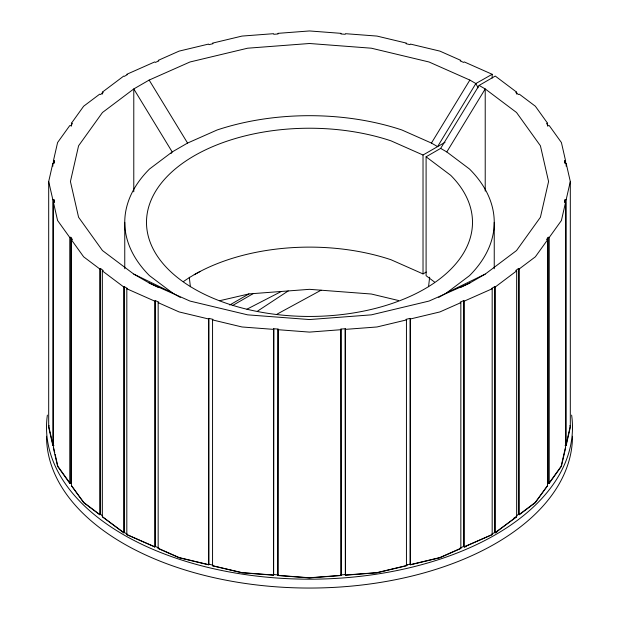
<?xml version="1.0" encoding="UTF-8"?>
<svg xmlns="http://www.w3.org/2000/svg" width="619" height="619" viewBox="0 0 619 619"><rect width="100%" height="100%" fill="white"/><g stroke="black" fill="none" stroke-linecap="round" stroke-linejoin="round"><path stroke-width="0.93" d="M53.93 445.51L52.855 445.595L48.692 427.35L48.692 181.522L52.855 163.284L53.93 163.362L54.495 160.878L53.42 160.793L53.42 163.687M52.855 445.595L52.855 199.767L48.692 181.522M52.855 166.178L52.855 163.284M53.42 202.258L53.42 448.079L57.582 466.324L69.777 483.323L70.783 483.083L70.783 237.255L69.777 237.495L57.582 220.496L53.42 202.258L54.495 202.173L53.93 199.682L52.855 199.767M53.93 202.575L53.93 199.682M54.495 162.805L54.495 160.878M69.777 483.323L69.777 237.495M102.584 515.867L100.564 514.343L99.698 514.729L83.635 502.636L71.44 485.636L71.44 239.816L72.446 239.576L70.783 237.255M71.44 126.129L71.44 123.235L83.635 106.236L99.698 94.15L100.564 94.529L103.211 92.54L102.344 92.161L102.344 94.088M99.698 514.729L99.698 268.901L83.635 256.815L71.44 239.816M100.564 514.343L100.564 268.514L99.698 268.901M127.39 534.267L124.311 532.495L123.746 532.82L102.344 516.718L102.344 270.89L103.211 270.511L100.564 268.514M123.746 532.82L123.746 286.992L102.344 270.89M124.311 532.495L124.311 286.667L127.39 288.439L126.825 288.771L126.818 534.592L154.711 546.948L155.377 546.453L155.377 300.625L158.82 302.157L158.162 302.652L158.162 548.48L179.1 557.75L208.541 564.791L208.951 564.211L208.959 318.39L212.975 319.35L212.557 319.93L212.557 565.758L241.998 572.799L273.59 575.198L273.737 328.751L278.047 329.076L277.9 575.523L309.5 577.929L341.092 575.523L340.953 329.076L345.263 328.751L345.402 575.198L377.002 572.799L406.443 565.758L406.443 319.93L406.025 319.35L410.041 318.39L410.459 318.971L410.459 564.791L439.9 557.75L460.838 548.48L460.838 302.652L460.18 302.157L463.623 300.625L464.289 301.12L464.289 546.948L466.2 546.678M124.759 268.739L124.759 222.337M154.711 546.948L154.711 301.12L155.377 300.625M208.541 564.791L208.541 318.971L208.959 318.39M273.59 575.198L273.737 328.751M277.9 575.523L278.047 329.076M341.092 575.523L340.953 329.076M345.402 575.198L345.263 328.751M410.459 564.791L410.041 564.211L410.041 318.39M183.317 281.653A163.006 94.111 0 0 1 390.999 259.732L423.025 273.915L423.025 155.021L445.022 142.324M516.656 94.088L516.656 92.161L495.254 76.06L479.114 85.422L440.651 148.39L426.096 156.8L426.096 275.687L434.507 282.024M496.956 531.914L495.254 532.82L495.254 286.992L494.689 286.667L491.61 288.439L492.175 288.771L492.175 534.592L464.289 546.948L463.623 546.453L463.623 300.625M485.219 191.132L485.219 88.943L479.114 85.422M494.241 268.739L494.241 222.337M491.61 534.267L494.682 532.495L494.689 286.667M494.682 532.495L495.254 532.82L516.656 516.718L516.656 270.89L515.789 270.511L518.436 268.514L519.302 268.901L535.365 256.815L547.56 239.816L546.554 239.576L548.217 237.255L549.223 237.495L561.418 220.496L565.58 202.258L564.505 202.173L565.07 199.682L566.145 199.767L570.308 181.522L566.145 163.284L565.07 163.362L564.505 160.878L565.58 160.793L565.58 163.687M516.455 515.836L518.436 514.343L518.436 268.514M518.436 514.343L519.302 514.729L519.302 268.901M519.302 514.729L535.365 502.636L547.56 485.636L547.56 239.816M547.56 126.129L547.56 123.235L535.365 106.236L519.302 94.15L518.436 94.529L515.789 92.54L516.656 92.161M547.459 484.143L548.217 483.083L548.217 237.255M548.217 483.083L549.223 483.323L549.223 237.495M564.505 162.805L564.505 160.878M565.07 202.575L565.07 199.682M565.58 202.258L565.58 448.079L561.418 466.324L549.223 483.323M565.07 445.51L566.145 445.595L566.145 199.767M566.145 166.178L566.145 163.284M566.145 445.595L570.308 427.35L570.308 181.522M428.549 286.705L429.656 277.188M53.42 160.793L57.582 142.556L69.777 125.556L70.783 125.796L72.446 123.475L71.44 123.235M48.692 427.35L49.11 425.524M565.294 448.055L561.139 466.277L548.96 483.261M566.076 444.659L570.022 427.35M180.284 297.406L172.198 292.741L149.512 275.672A184.741 106.654 0 0 1 149.512 169.01L172.198 151.941L187.565 143.066L217.13 129.975A184.741 106.654 0 0 1 401.87 129.975L431.435 143.066L469.852 80.075L475.864 83.542L478.069 87.805M438.716 297.406L446.802 292.741L469.488 275.672A184.741 106.654 0 0 0 469.488 169.01L446.802 151.941L485.219 88.943L516.54 112.511L540.426 145.798L548.573 181.522L540.426 217.246L516.54 250.54L485.219 274.101L469.852 282.976L460.459 287.533M212.557 565.758L242.075 572.629L273.629 575.036M171.053 153.473L172.198 151.941L133.781 88.943L149.148 80.075L189.963 61.993L247.623 48.205L309.5 43.5L371.377 48.205L429.037 61.993L469.852 80.075M158.162 548.48L158.82 547.977L155.377 546.453M102.344 92.161L123.746 76.06L124.311 76.385L127.39 74.605L126.825 74.28L154.711 61.923L155.377 62.426L158.82 60.894L158.162 60.399L179.1 51.122L208.541 44.081L208.959 44.661L212.975 43.701L212.557 43.121L241.998 36.08L273.598 33.681L273.737 34.3L278.047 33.975L277.908 33.349L309.5 30.95L341.092 33.349L340.953 33.975L345.263 34.3L345.402 33.681L377.002 36.08L406.443 43.121L406.025 43.701L410.041 44.661L410.459 44.081L439.9 51.122L460.838 60.399L460.18 60.894L463.623 62.426L464.289 61.923L492.175 74.28L492.175 78.079M495.254 286.992L516.656 270.89M495.045 532.704L516.656 516.718M519.078 514.621L535.118 502.551L547.56 485.636M257.651 311.048L288.214 290.945M345.371 575.036L376.925 572.629L406.335 565.604L407.581 564.807L406.025 565.178M126.818 534.592L154.889 546.817M123.746 286.992L124.311 286.667M229.742 305.005L248.931 293.924L309.5 289.328L371.377 294.025L398.566 300.532M232.404 305.631L253.241 293.599M423.025 273.915L426.259 272.051M513.94 518.057L516.432 516.617M492.175 74.28L475.864 83.542L437.579 146.618L431.435 143.066M277.134 314.096L321.075 290.203M194.242 274.689L200.138 271.493M246.981 309.175L281.336 291.464M446.802 292.741L485.219 274.101M102.344 516.718L123.947 532.704M469.852 282.976L429.037 301.058L371.377 314.847L309.5 319.551L247.623 314.847L189.963 301.058L149.148 282.976L133.781 274.101L102.46 250.54L78.574 217.246L70.427 181.522L78.574 145.798L102.46 112.511L133.781 88.943L133.781 191.789M460.838 302.652L439.9 311.93L410.459 318.971M464.289 301.12L492.175 288.771M463.623 546.453L460.172 547.977L460.838 548.48M460.668 548.349L439.761 557.603L410.351 564.644M464.111 546.817L492.175 534.592M71.44 485.636L83.882 502.551L99.922 514.621M547.56 123.235L546.554 123.475L548.217 125.796L549.223 125.556L561.418 142.556L565.58 160.793M219.722 300.702L248.931 293.924M406.443 319.93L377.002 326.971L345.402 329.37M407.82 564.745L410.041 564.211M340.953 574.904L345.263 574.571M341.092 329.695L309.5 332.101L277.908 329.695M341.061 575.361L309.5 577.759L277.939 575.361M273.737 574.571L278.047 574.904M273.598 329.37L241.998 326.971L212.557 319.93M208.951 564.211L212.967 565.178M208.541 318.971L179.1 311.93L158.162 302.652M208.649 564.644L179.239 557.603L158.332 548.349M423.025 155.021L390.999 140.838A163.006 94.111 0 0 0 148.97 205.995A163.006 94.111 0 0 0 337.804 315.017A163.006 94.111 0 0 0 450.663 175.285L426.096 156.8M126.825 288.771L154.711 301.12M133.781 274.101L172.198 292.741M149.148 282.976L158.541 287.533M440.651 148.39L446.802 151.941M70.04 483.261L57.861 466.277L55.161 454.439M149.148 80.075L187.565 143.066M569.89 425.524L570.308 427.35M48.978 427.35L52.925 444.659M53.706 448.055L54.743 452.613M189.282 277.235L190.397 286.752M572.474 436.225A262.974 151.825 0 0 1 309.5 588.05A262.974 151.825 0 0 1 46.526 436.225M571.623 415.101A262.974 151.825 0 0 1 309.5 579.183A262.974 151.825 0 0 1 47.377 415.101"/></g></svg>
